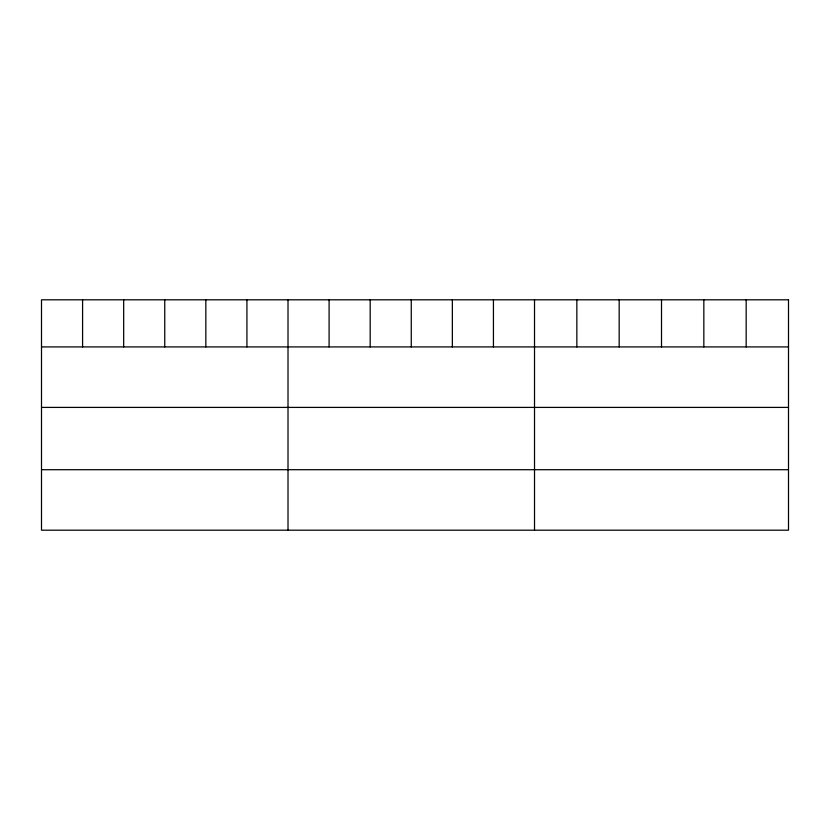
<?xml version="1.0" encoding="UTF-8"?>
<svg xmlns="http://www.w3.org/2000/svg" width="830" height="830" viewBox="0 0 830 830"><rect width="100%" height="100%" fill="white"/><g stroke="black" fill="none" stroke-linecap="round" stroke-linejoin="round"><path stroke-width="1.25" d="M41.5 346.919L788.5 346.919M41.5 407.406L788.5 407.406M41.5 469.707L788.5 469.707M746.17 299.806L746.17 346.919M703.84 299.806L703.84 346.919M661.51 299.806L661.51 346.919M619.18 299.806L619.18 346.919M576.85 299.806L576.85 346.919M534.52 299.806L534.52 530.194M493.435 299.806L493.435 346.919M452.35 299.806L452.35 346.919M411.265 299.806L411.265 346.919M370.18 299.806L370.18 346.919M329.095 299.806L329.095 346.919M288.01 299.806L288.01 530.194M246.925 299.806L246.925 346.919M205.84 299.806L205.84 346.919M164.755 299.806L164.755 346.919M123.67 299.806L123.67 346.919M82.585 299.806L82.585 346.919M788.5 299.806L41.5 299.806L41.5 530.194L788.5 530.194L788.5 299.806"/></g></svg>
